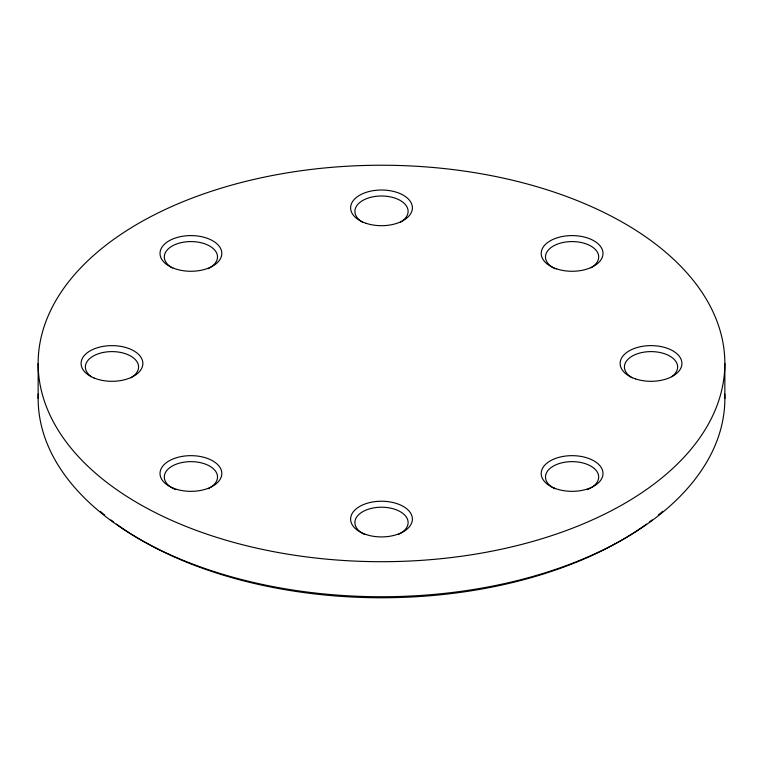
<?xml version="1.0" encoding="UTF-8"?>
<svg xmlns="http://www.w3.org/2000/svg" width="763" height="763" viewBox="0 0 763 763"><rect width="100%" height="100%" fill="white"/><g stroke="black" fill="none" stroke-linecap="round" stroke-linejoin="round"><path stroke-width="1.14" d="M724.85 363.465A343.35 198.227 0 0 1 209.825 535.14A343.35 198.227 0 0 1 209.825 191.79A343.35 198.227 0 0 1 724.85 363.465L724.85 398.505M38.15 363.465L38.15 398.505M362.683 222.224A26.61 15.365 0 0 1 362.683 200.497A26.61 15.365 0 0 1 400.317 200.497A26.61 15.365 0 0 1 400.317 222.224M555.035 268.729A26.61 15.365 0 0 1 552.174 246.745A26.61 15.365 0 0 1 590.333 245.753A26.61 15.365 0 0 1 590.905 267.803M632.212 377.828A26.61 15.365 0 0 1 631.573 356.483A26.61 15.365 0 0 1 668.502 355.386A26.61 15.365 0 0 1 671.688 376.655M555.035 488.797A26.61 15.365 0 0 1 553.289 466.126A26.61 15.365 0 0 1 592.555 467.185A26.61 15.365 0 0 1 587.167 489.665M364.724 534.51A26.61 15.365 0 0 1 362.043 512.097A26.61 15.365 0 0 1 400.956 512.097A26.61 15.365 0 0 1 398.276 534.51M175.833 489.665A26.61 15.365 0 0 1 170.445 467.185A26.61 15.365 0 0 1 209.711 466.126A26.61 15.365 0 0 1 207.965 488.797M91.312 376.655A26.61 15.365 0 0 1 94.498 355.386A26.61 15.365 0 0 1 131.427 356.483A26.61 15.365 0 0 1 130.788 377.828M172.095 267.803A26.61 15.365 0 0 1 172.667 245.753A26.61 15.365 0 0 1 210.826 246.745A26.61 15.365 0 0 1 207.965 268.729M724.764 393.956A343.35 198.227 0 0 1 381.5 596.742A343.35 198.227 0 0 1 38.236 393.956M662.694 511.382A339.058 195.757 0 0 1 658.297 515.063M652.098 519.965A339.058 195.757 0 0 1 649.351 522.035M646.566 524.076A339.058 195.757 0 0 1 116.434 524.076M113.649 522.035A339.058 195.757 0 0 1 110.902 519.965M104.703 515.063A339.058 195.757 0 0 1 100.306 511.382M366.049 223.301A30.901 17.845 0 0 0 412.401 207.851A30.901 17.845 0 0 0 366.049 192.4A30.901 17.845 0 0 0 366.049 223.301M556.637 268.881A30.901 17.845 0 0 0 602.989 253.43A30.901 17.845 0 0 0 556.637 237.98A30.901 17.845 0 0 0 556.637 268.881M635.579 378.915A30.901 17.845 0 0 0 681.931 363.465A30.901 17.845 0 0 0 635.579 348.014A30.901 17.845 0 0 0 635.579 378.915M553.957 487.948A30.901 17.845 0 0 0 602.827 475.339A30.901 17.845 0 0 0 559.479 457.209A30.901 17.845 0 0 0 553.957 487.948M366.049 534.529A30.901 17.845 0 0 0 412.401 519.078A30.901 17.845 0 0 0 366.049 503.628A30.901 17.845 0 0 0 366.049 534.529M172.781 487.948A30.901 17.845 0 0 0 221.651 475.339A30.901 17.845 0 0 0 178.313 457.209A30.901 17.845 0 0 0 172.781 487.948M94.173 378.047A30.901 17.845 0 0 0 142.748 365.067A30.901 17.845 0 0 0 98.99 347.279A30.901 17.845 0 0 0 94.173 378.047M172.781 267.88A30.901 17.845 0 0 0 221.651 255.271A30.901 17.845 0 0 0 178.313 237.14A30.901 17.845 0 0 0 172.781 267.88"/></g></svg>
